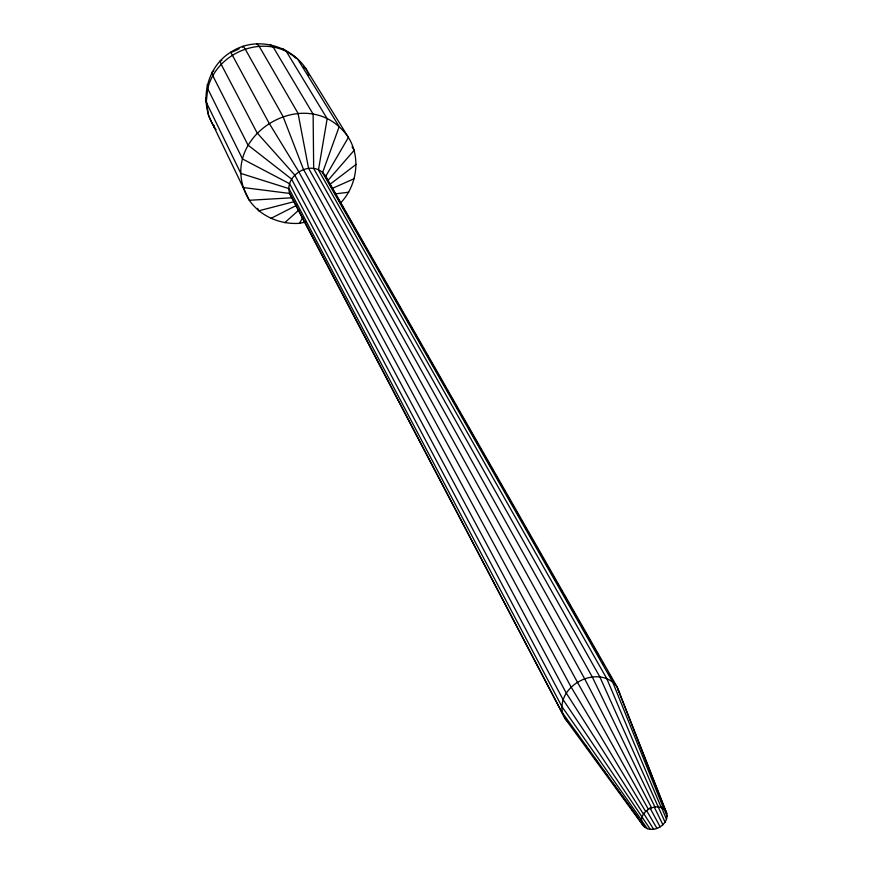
<?xml version="1.0" encoding="UTF-8"?>
<svg xmlns="http://www.w3.org/2000/svg" width="873" height="873" viewBox="0 0 873 873"><rect width="100%" height="100%" fill="white"/><g stroke="black" fill="none" stroke-linecap="round" stroke-linejoin="round"><path stroke-width="1.31" d="M216.046 129.542C198.138 105.655 204.969 67.854 230.745 52.216C255.494 35.706 290.294 44.752 306.205 69.109L348.414 137.41C361.171 158.013 356.926 185.763 340.525 203.082M642.844 825.247C636.046 812.763 657.325 800.061 665.728 811.039C672.417 823.523 651.28 836.138 642.844 825.247L565.311 718.915L291.811 197.8C278.651 177.579 312.905 156.158 325.738 176.302L617.004 686.713L666.852 813.56M205.886 97.558L208.516 115.531L249.296 200.288C260.503 216.406 280.211 224.677 299.57 223.324L302.713 217.464M242.465 47.218L243.207 46.291L245.127 48.943L282.983 116.371L303.433 169.286L584.626 678.736L651.564 807.82M343.962 209.116L327.746 180.667L354.209 150.287L352.081 146.828M284.74 222.713L298.861 210.055M329.525 184.661L356.206 164.342M213.874 70.768L212.128 72.001L212.772 75.7L248.03 145.104L291.527 179.03L566.293 693.097L643.456 814.105M270.816 218.457L296.765 205.253M232.469 51.965L239.137 48.801M332.646 188.241L354.318 178.638M221.895 60.324L220.138 60.99L221.109 64.231L257.066 132.827L294.616 174.873L571.171 687.127L645.627 811.508M295.009 201.423L258.724 210.819L257.535 208.374M299.57 223.324L305.714 222.037M335.287 193.871L348.687 192.213M291.811 197.8L249.296 200.288C211.877 138.25 307.874 78.548 348.414 137.41L325.738 176.302L327.746 180.667M243.196 187.542L289.771 193.446L565.311 718.915L567.974 721.753M231.356 52.5L230.745 52.216L268.993 123.017L298.675 171.544L577.435 682.228L648.399 809.358M282.754 48.637L297.54 58.906L339.204 126.618L322.574 172.658L612.628 681.922L663.829 809.009M303.629 67.057L306.205 69.109L308.944 75.165M270.161 44.458L273.173 47.022L313.123 114.123L313.669 168.478L599.816 676.837L658.231 806.903M256.662 43.65L259.128 46.182L298.042 113.337L308.54 168.238L592.265 676.902L654.925 806.979M293.59 55.894L295.26 57.858M576.136 732.458L577.73 734.662M584.91 744.582L589.701 751.206M594.48 757.819L598.474 763.329M603.265 769.942L608.055 776.555M612.835 783.168L620.016 793.099M622.416 796.405L628.8 805.222M630.393 807.427L638.37 818.448M639.974 820.653L644.754 827.277M641.699 822.748L562.616 713.088C556.123 685.065 599.325 663.24 617.004 686.713L665.728 811.039M641.088 819.823L647.319 828.673M641.426 819.922L561.863 706.541L289.018 188.644L240.861 173.443L206.268 102.272L207.719 88.675L207.272 84.485M650.352 829.35L563.118 699.72L289.618 183.723L242.508 158.962L207.719 88.675C215.642 55.686 255.68 36.371 286.279 51.365L327.168 118.663L318.459 169.984L606.757 678.561L661.276 807.601M643.532 813.232L653.648 829.263M646.751 810.875L656.987 828.433M345.315 211.484L346.657 213.852M348.011 216.22L364.903 245.848M366.256 248.216L367.609 250.584M368.963 252.952L370.981 256.509M372.334 258.877L379.766 271.918M381.119 274.286L382.472 276.654M383.825 279.022L400.707 308.649M402.06 311.017L403.413 313.385M404.766 315.753L421.659 345.381M423.001 347.749L424.354 350.128M425.708 352.496L427.737 356.042M429.09 358.421L436.522 371.451M437.875 373.819L442.6 382.112M443.953 384.491L445.306 386.859M447.325 390.406L448.678 392.785M450.031 395.153L457.463 408.182M458.816 410.55L460.169 412.929M461.511 415.297L463.541 418.854M464.894 421.223L466.247 423.591M468.277 427.148L478.404 444.924M479.757 447.292L481.11 449.66M482.463 452.028L484.482 455.586M485.835 457.954L493.267 470.984M494.62 473.362L499.356 481.656M500.698 484.024L502.051 486.392M504.081 489.949L505.434 492.317M506.787 494.685L514.219 507.726M515.561 510.094L520.297 518.387M521.65 520.755L522.992 523.123M525.022 526.681L526.375 529.049M527.729 531.417L535.16 544.457M536.513 546.825L537.866 549.193M539.208 551.561L541.238 555.119M542.591 557.487L543.944 559.866M545.963 563.412L547.316 565.78M548.67 568.159L550.023 570.527M552.052 574.085L556.101 581.189M557.454 583.557L558.807 585.925M560.837 589.482L562.179 591.85M563.532 594.229L570.964 607.259M572.317 609.627L577.042 617.92M578.395 620.288L579.748 622.667M581.778 626.214L583.131 628.593M584.474 630.961L591.905 643.99M593.258 646.358L595.288 649.916M596.641 652.284L597.994 654.663M599.336 657.031L600.689 659.399M602.719 662.956L604.072 665.324M608.797 673.618L612.857 680.722M617.582 689.026L619.612 692.573M649.949 807.82L660.141 826.895M654.532 807.634L662.902 824.767M657.871 806.15L665.073 822.18M661.287 806.859L666.514 819.321M663.589 807.558L667.114 816.386M213.994 125.276L214.278 127.545"/></g></svg>
